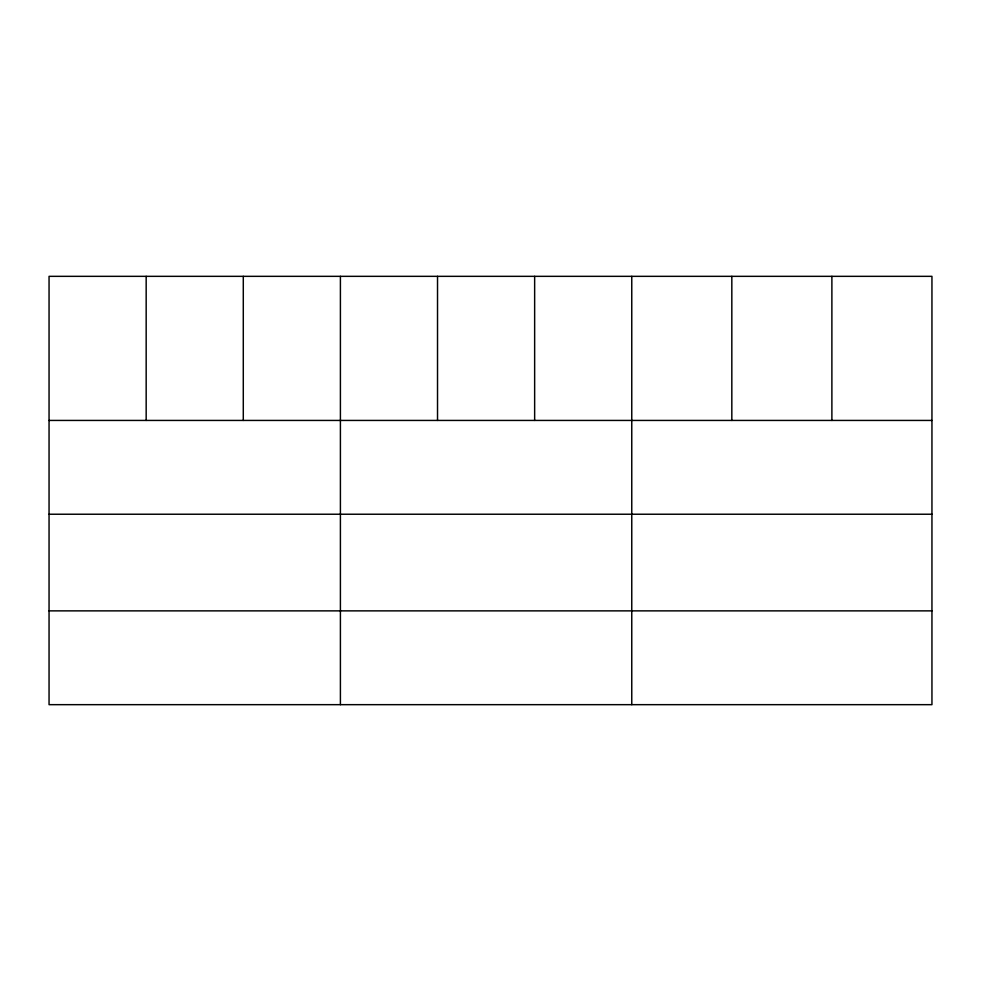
<?xml version="1.0" encoding="UTF-8"?>
<svg xmlns="http://www.w3.org/2000/svg" width="981" height="981" viewBox="0 0 981 981"><rect width="100%" height="100%" fill="white"/><g stroke="black" fill="none" stroke-linecap="round" stroke-linejoin="round"><path stroke-width="1.47" d="M931.95 514.228L931.95 276.335L49.05 276.335L49.05 704.665L931.95 704.665L931.95 514.228L49.05 514.228M49.05 420.432L931.95 420.432M49.05 610.869L931.95 610.869M831.888 276.335L831.888 420.432M731.826 276.335L731.826 420.432M631.764 276.335L631.764 704.665M534.645 276.335L534.645 420.432M437.526 276.335L437.526 420.432M340.407 276.335L340.407 704.665M243.288 276.335L243.288 420.432M146.169 276.335L146.169 420.432"/></g></svg>
